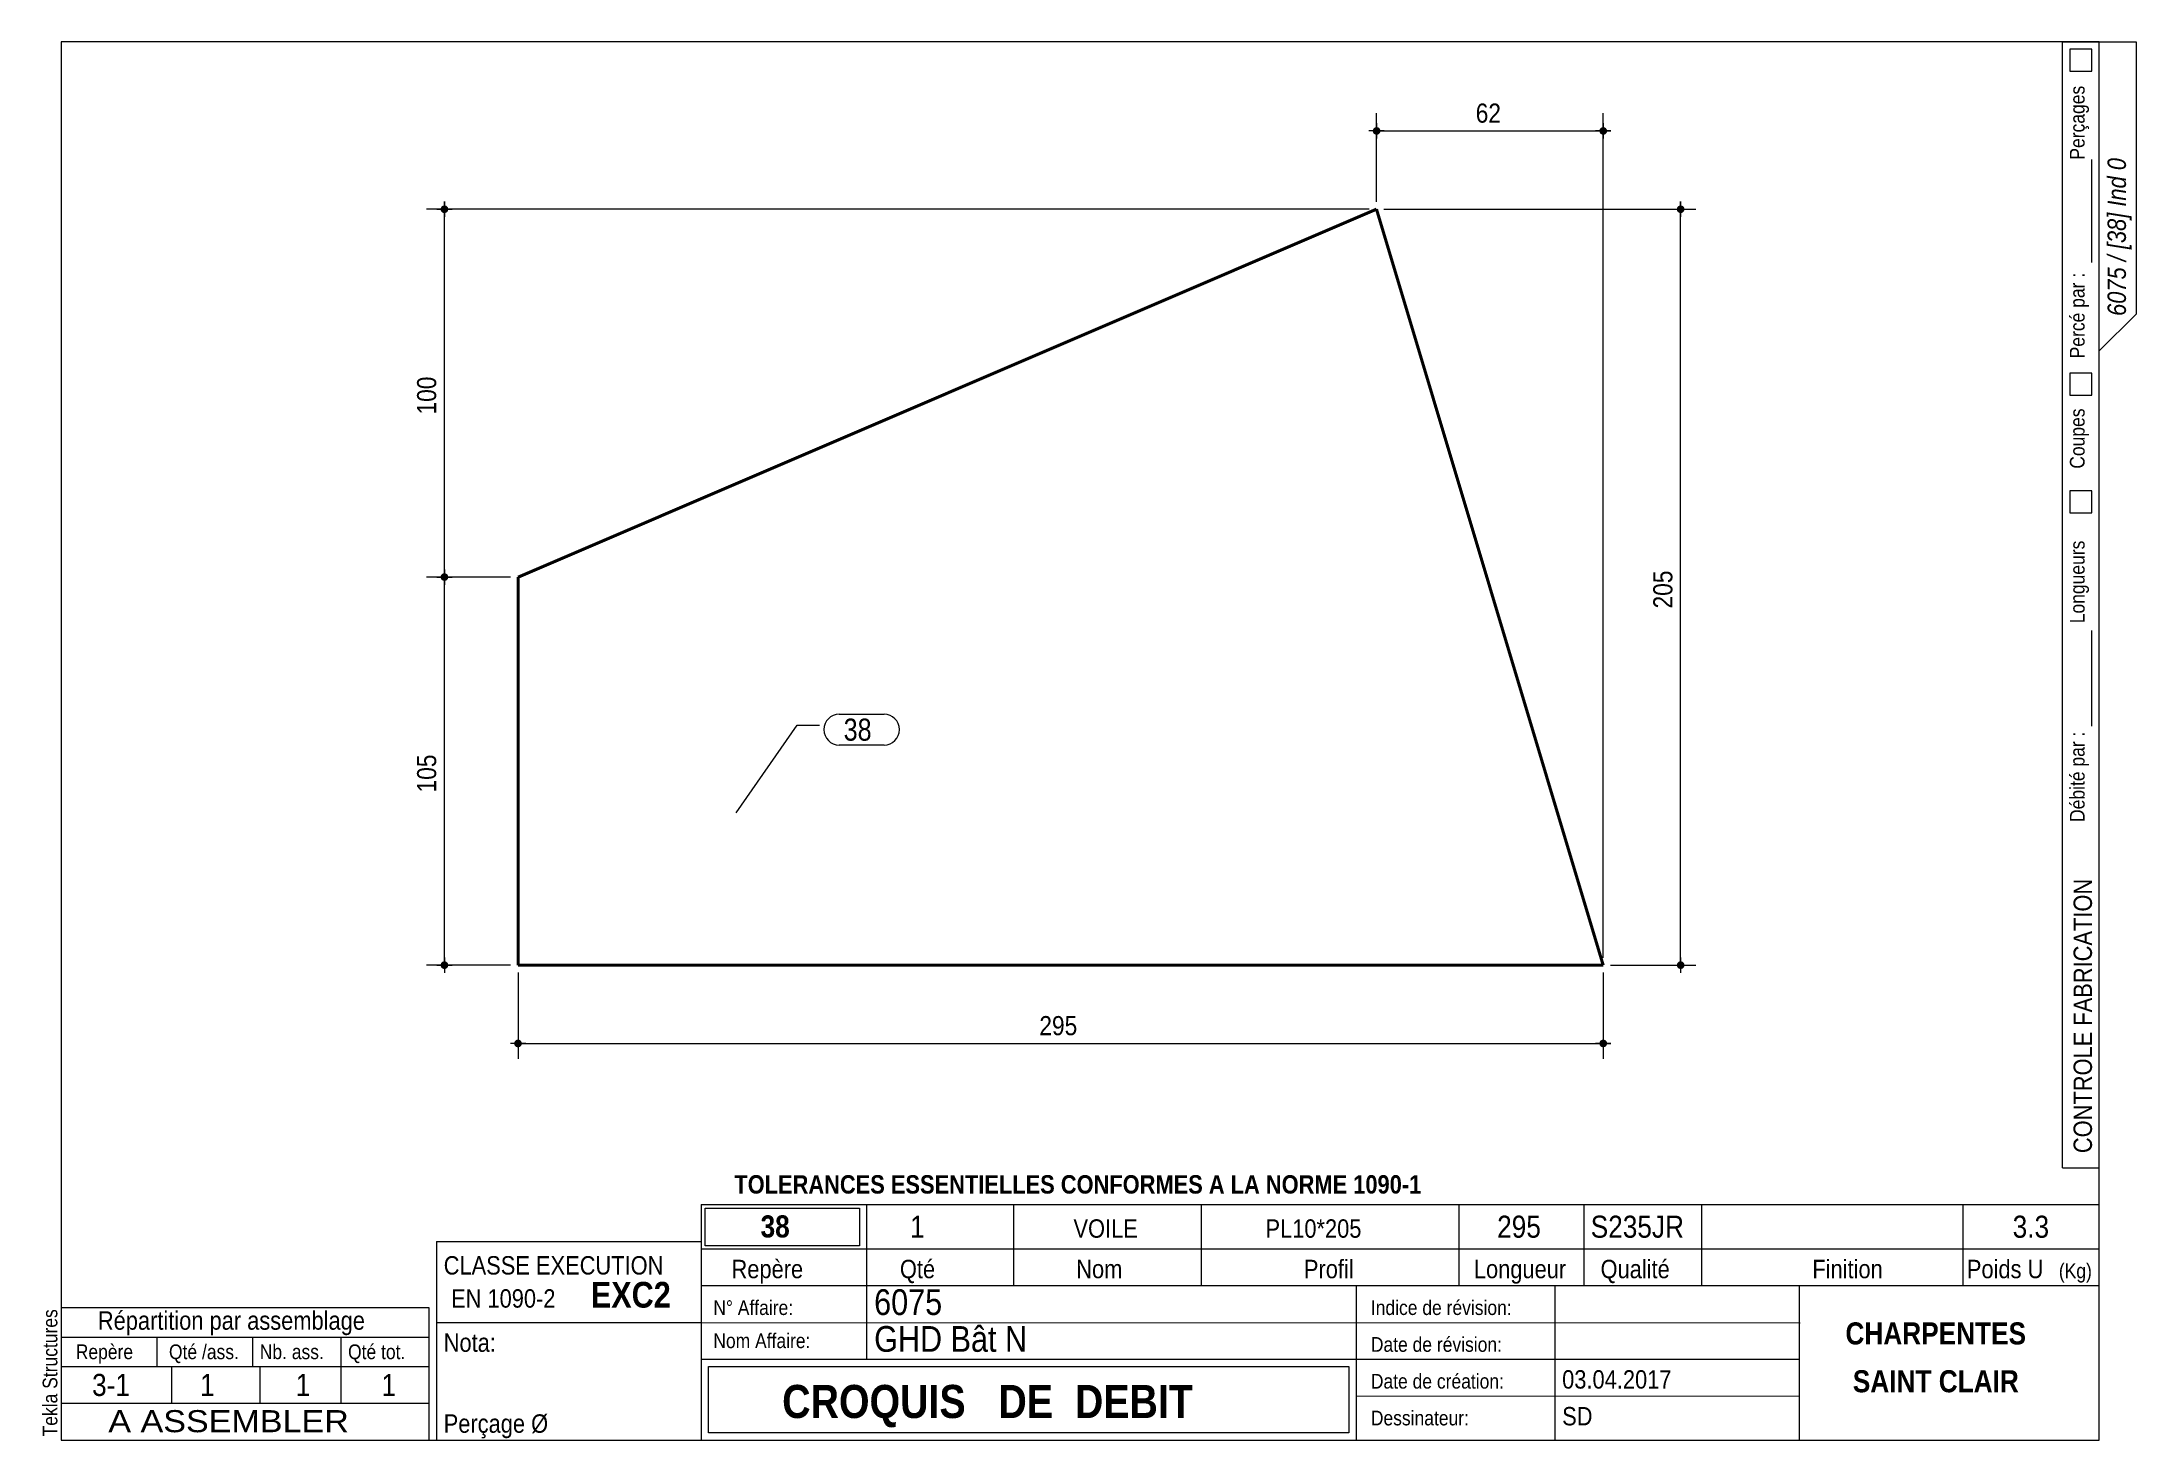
# Model space of a CAD drawing. Header units: millimetres. Extents: x 2 to 287, y 5 to 195.
import ezdxf

# ---------------------------------------------------------------- set-up
doc = ezdxf.new("R2010")
doc.units = ezdxf.units.MM
for name, color, linetype, lineweight in [('Autre type objet', 1, 'Continuous', 0), ('Cotation', 7, 'Continuous', 0), ('Feuille dessin', 5, 'Continuous', 0), ('Piece', 2, 'Continuous', 0), ('Repère pièce', 3, 'Continuous', 0)]:
    doc.layers.add(name, color=color, linetype=linetype, lineweight=lineweight)
doc.styles.add('ARIAL', font='ARIAL.TTF')
doc.styles.add('ARIAL_BOLD', font='ARIALBD.TTF')
doc.styles.add('ARIAL_ITALIC', font='ARIALI.TTF')
doc.styles.add('COMIC_SANS_MS', font='COMIC.TTF')

# ---------------------------------------------------------------- blocks, each defined once
blk = doc.blocks.new('*A1')
at = {"layer": 'Piece', "color": 2, "linetype": 'Continuous', "lineweight": 40}
for p, q in [((67.1, 122.273285), (183.776386, 172.260549)), ((214.58238, 69.539451), (183.776386, 172.260549)), ((67.1, 122.273285), (67.100009, 69.539451)), ((67.100009, 69.539451), (214.58238, 69.539451))]:
    blk.add_line(p, q, dxfattribs=at)
blk = doc.blocks.new('*A2')
at = {"layer": 'Feuille dessin', "linetype": 'Continuous', "lineweight": 0}
for p, q in [((282, 195), (5, 195)), ((5, 195), (5, 5)), ((282, 5), (282, 195)), ((5, 5), (282, 5))]:
    blk.add_line(p, q, dxfattribs=at)
at = {"layer": 'Feuille dessin', "style": 'ARIAL', "width": 0.85}
blk.add_text('Tekla Structures', height=2, rotation=90, dxfattribs=at).set_placement((4.5, 5.5))
blk = doc.blocks.new('*A3')
at = {"layer": 'Autre type objet', "linetype": 'Continuous', "lineweight": 0}
for p, q in [((56, 32), (92, 32)), ((56, 32), (56, 5)), ((92, 32), (92, 5)), ((56, 21), (92, 21)), ((56, 5), (92, 5))]:
    blk.add_line(p, q, dxfattribs=at)
at = {"layer": 'Autre type objet', "width": 0.85}
for s, height, style, p in [('CLASSE EXECUTION', 2.5, 'ARIAL', (57, 27.5)), ('EXC2', 3.5, 'ARIAL_BOLD', (77, 23)), ('EN 1090-2', 2.5, 'ARIAL', (58, 23)), ('Nota:', 2.5, 'ARIAL', (57, 17)), ('Perçage Ø', 2.5, 'ARIAL', (57, 6))]:
    blk.add_text(s, height=height, dxfattribs=dict(at, style=style)).set_placement(p)
blk = doc.blocks.new('*A4')
at = {"layer": 'Autre type objet', "linetype": 'Continuous', "lineweight": 0}
for p, q in [((5, 23), (55, 23)), ((5, 23), (5, 15)), ((55, 23), (55, 15)), ((5, 19), (55, 19)), ((18, 19), (18, 15)), ((31, 19), (31, 15)), ((43, 19), (43, 15)), ((5, 15), (55, 15)), ((5, 15), (5, 10)), ((20, 15), (20, 10)), ((32, 15), (32, 10)), ((43, 15), (43, 10)), ((55, 15), (55, 10)), ((5, 10), (55, 10))]:
    blk.add_line(p, q, dxfattribs=at)
at = {"layer": 'Autre type objet', "style": 'ARIAL', "width": 0.85}
for s, height, p in [('Répartition par assemblage', 2.5, (10, 20)), ('Repère', 2, (7, 16)), ('Qté /ass.', 2, (19.663086, 16)), ('Nb. ass.', 2, (32, 16)), ('Qté tot.', 2, (44, 16)), ('3-1', 3, (9.215576, 11)), ('1', 3, (23.885986, 11)), ('1', 3, (36.889404, 11)), ('1', 3, (48.551514, 11))]:
    blk.add_text(s, height=height, dxfattribs=at).set_placement(p)
blk = doc.blocks.new('*A5')
at = {"layer": 'Autre type objet', "linetype": 'Continuous', "lineweight": 0}
for p, q in [((277, 42), (277, 195)), ((277, 195), (287, 195)), ((278, 194), (278, 191)), ((281, 194), (278, 194)), ((281, 191), (281, 194)), ((282, 42), (282, 195)), ((287, 195), (287, 158)), ((278, 191), (281, 191)), ((281, 165), (281, 179)), ((287, 158), (282, 153)), ((278, 150), (278, 147)), ((281, 150), (278, 150)), ((281, 147), (281, 150)), ((278, 147), (281, 147)), ((278, 134), (278, 131)), ((281, 134), (278, 134)), ((281, 131), (281, 134)), ((278, 131), (281, 131)), ((281, 102), (281, 115)), ((277, 42), (282, 42))]:
    blk.add_line(p, q, dxfattribs=at)
at = {"layer": 'Autre type objet', "width": 0.85}
for s, height, style, p in [('Perçages', 2, 'ARIAL', (280, 179)), ('6075 / [38] Ind 0', 2.5, 'ARIAL_ITALIC', (285.619109, 157.760245)), ('Percé par :', 2, 'ARIAL', (280, 152)), ('Coupes', 2, 'ARIAL', (280, 137)), ('Longueurs', 2, 'ARIAL', (280, 116)), ('Débité par :', 2, 'ARIAL', (280, 89)), ('CONTROLE FABRICATION', 2.5, 'ARIAL', (281, 44))]:
    blk.add_text(s, height=height, rotation=90, dxfattribs=dict(at, style=style)).set_placement(p)
blk = doc.blocks.new('*A6')
at = {"layer": 'Autre type objet', "linetype": 'Continuous', "lineweight": 0}
for p, q in [((92, 37), (282, 37)), ((92, 37), (92, 31)), ((114.5, 31), (114.5, 37)), ((134.5, 31), (134.5, 37)), ((160, 31), (160, 37)), ((195, 31), (195, 37)), ((212, 31), (212, 37)), ((228, 31), (228, 37)), ((263.5, 31), (263.5, 37)), ((282, 31), (282, 37)), ((92.51953, 36.5), (113.5, 36.5)), ((92.51953, 31.394341), (92.51953, 36.5)), ((113.5, 36.5), (113.5, 31.394341)), ((113.5, 31.394341), (92.51953, 31.394341)), ((92, 31), (282, 31)), ((92, 31), (92, 5)), ((114.5, 16), (114.5, 31)), ((134.5, 26), (134.5, 31)), ((160, 26), (160, 31)), ((195, 26), (195, 31)), ((212, 26), (212, 31)), ((228, 26), (228, 31)), ((263.5, 26), (263.5, 31)), ((282, 5), (282, 31)), ((92, 26), (282, 26)), ((181, 26), (181, 5)), ((208, 26), (208, 5)), ((241.262466, 5), (241.262466, 26)), ((92, 21), (241.327069, 20.935451)), ((92, 16), (181, 16)), ((93, 15), (180, 15)), ((93, 6), (93, 15)), ((180, 15), (180, 6)), ((181, 16), (241.297815, 16.021151)), ((181, 11), (241.217807, 10.969512)), ((180, 6), (93, 6)), ((92, 5), (282, 5))]:
    blk.add_line(p, q, dxfattribs=at)
at = {"layer": 'Autre type objet', "width": 0.85}
for s, height, style, p in [('TOLERANCES ESSENTIELLES CONFORMES A LA NORME 1090-1', 2.5, 'ARIAL_BOLD', (96.5, 38.5)), ('38', 3, 'ARIAL_BOLD', (100.064045, 32.540141)), ('1', 3, 'ARIAL', (120.389893, 32.5)), ('VOILE', 2.5, 'ARIAL', (142.58667, 32.5)), ('PL10*205', 2.5, 'ARIAL', (168.683716, 32.5)), ('295', 3, 'ARIAL', (200.165771, 32.5)), ('S235JR', 3, 'ARIAL', (212.880127, 32.5)), ('3.3', 3, 'ARIAL', (270.222412, 32.5)), ('Repère', 2.5, 'ARIAL', (96.112978, 27)), ('Qté', 2.5, 'ARIAL', (119, 27)), ('Nom', 2.5, 'ARIAL', (142.961426, 27)), ('Profil', 2.5, 'ARIAL', (173.903564, 27)), ('Longueur', 2.5, 'ARIAL', (197, 27)), ('Qualité', 2.5, 'ARIAL', (214.218018, 27)), ('Finition', 2.5, 'ARIAL', (243, 27)), ('Poids U', 2.5, 'ARIAL', (264, 27)), ('(Kg)', 2, 'ARIAL', (276.5, 27)), ('N° Affaire:', 2, 'ARIAL', (93.640566, 22)), ('6075', 3.5, 'ARIAL', (115.5, 22)), ('Indice de révision:', 2, 'ARIAL', (183, 22)), ('GHD Bât N', 3.5, 'ARIAL', (115.5, 17)), ('CHARPENTES', 3, 'ARIAL_BOLD', (247.5, 18)), ('Nom Affaire:', 2, 'ARIAL', (93.640566, 17.5)), ('Date de révision:', 2, 'ARIAL', (183, 17)), ('03.04.2017', 2.5, 'ARIAL', (209, 12)), ('SAINT CLAIR', 3, 'ARIAL_BOLD', (248.5, 11.5)), ('CROQUIS   DE  DEBIT', 4.5, 'ARIAL_BOLD', (103, 8)), ('Date de création:', 2, 'ARIAL', (183, 12)), ('Dessinateur:', 2, 'ARIAL', (183, 7)), ('SD', 2.5, 'ARIAL', (209, 7))]:
    blk.add_text(s, height=height, dxfattribs=dict(at, style=style)).set_placement(p)
blk = doc.blocks.new('*A7')
at = {"layer": 'Autre type objet', "linetype": 'Continuous', "lineweight": 0}
for p, q in [((5, 10), (55, 10)), ((5, 10), (5, 5)), ((55, 10), (55, 5)), ((5, 5), (55, 5))]:
    blk.add_line(p, q, dxfattribs=at)
at = {"layer": 'Autre type objet', "style": 'ARIAL', "width": 1.105}
blk.add_text('A ASSEMBLER', height=3, dxfattribs=at).set_placement((11.423651, 6.073465))
blk = doc.blocks.new('*A8')
at = {"layer": 'Cotation'}
for points in [[(67.07, 58.38), (67.05, 58.38), (67.02, 58.39), (67, 58.39), (66.97, 58.4), (66.95, 58.4), (66.92, 58.41), (66.9, 58.42), (66.88, 58.43), (66.85, 58.44), (66.83, 58.45), (66.81, 58.47), (66.79, 58.48), (66.77, 58.5), (66.75, 58.51), (66.73, 58.53), (66.71, 58.55), (66.7, 58.57), (66.68, 58.59), (66.67, 58.61), (66.65, 58.63), (66.64, 58.65), (66.63, 58.68), (66.62, 58.7), (66.61, 58.72), (66.6, 58.75), (66.6, 58.77), (66.59, 58.8), (66.59, 58.82), (66.58, 58.85), (66.58, 58.87), (66.58, 58.9), (66.58, 58.93), (66.58, 58.95), (66.59, 58.98), (66.59, 59), (66.6, 59.03), (66.6, 59.05), (66.61, 59.08), (66.62, 59.1), (66.63, 59.12), (66.64, 59.15), (66.65, 59.17), (66.67, 59.19), (66.68, 59.21), (66.7, 59.23), (66.71, 59.25), (66.73, 59.27), (66.75, 59.29), (66.77, 59.3), (66.79, 59.32), (66.81, 59.33), (66.83, 59.35), (66.85, 59.36), (66.88, 59.37), (66.9, 59.38), (66.92, 59.39), (66.95, 59.4), (66.97, 59.4), (67, 59.41), (67.02, 59.41), (67.05, 59.42), (67.07, 59.42), (67.1, 59.42), (67.13, 59.42), (67.15, 59.42), (67.18, 59.41), (67.2, 59.41), (67.23, 59.4), (67.25, 59.4), (67.28, 59.39), (67.3, 59.38), (67.32, 59.37), (67.35, 59.36), (67.37, 59.35), (67.39, 59.33), (67.41, 59.32), (67.43, 59.3), (67.45, 59.29), (67.47, 59.27), (67.49, 59.25), (67.5, 59.23), (67.52, 59.21), (67.53, 59.19), (67.55, 59.17), (67.56, 59.15), (67.57, 59.12), (67.58, 59.1), (67.59, 59.08), (67.6, 59.05), (67.6, 59.03), (67.61, 59), (67.61, 58.98), (67.62, 58.95), (67.62, 58.93), (67.62, 58.9), (67.62, 58.87), (67.62, 58.85), (67.61, 58.82), (67.61, 58.8), (67.6, 58.77), (67.6, 58.75), (67.59, 58.72), (67.58, 58.7), (67.57, 58.68), (67.56, 58.65), (67.55, 58.63), (67.53, 58.61), (67.52, 58.59), (67.5, 58.57), (67.49, 58.55), (67.47, 58.53), (67.45, 58.51), (67.43, 58.5), (67.41, 58.48), (67.39, 58.47), (67.37, 58.45), (67.35, 58.44), (67.32, 58.43), (67.3, 58.42), (67.28, 58.41), (67.25, 58.4), (67.23, 58.4), (67.2, 58.39), (67.18, 58.39), (67.15, 58.38), (67.13, 58.38), (67.1, 58.38)], [(214.56, 58.38), (214.53, 58.38), (214.51, 58.39), (214.48, 58.39), (214.46, 58.4), (214.43, 58.4), (214.41, 58.41), (214.38, 58.42), (214.36, 58.43), (214.34, 58.44), (214.32, 58.45), (214.29, 58.47), (214.27, 58.48), (214.25, 58.5), (214.23, 58.51), (214.21, 58.53), (214.2, 58.55), (214.18, 58.57), (214.16, 58.59), (214.15, 58.61), (214.14, 58.63), (214.12, 58.65), (214.11, 58.68), (214.1, 58.7), (214.09, 58.72), (214.08, 58.75), (214.08, 58.77), (214.07, 58.8), (214.07, 58.82), (214.06, 58.85), (214.06, 58.87), (214.06, 58.9), (214.06, 58.93), (214.06, 58.95), (214.07, 58.98), (214.07, 59), (214.08, 59.03), (214.08, 59.05), (214.09, 59.08), (214.1, 59.1), (214.11, 59.12), (214.12, 59.15), (214.14, 59.17), (214.15, 59.19), (214.16, 59.21), (214.18, 59.23), (214.2, 59.25), (214.21, 59.27), (214.23, 59.29), (214.25, 59.3), (214.27, 59.32), (214.29, 59.33), (214.32, 59.35), (214.34, 59.36), (214.36, 59.37), (214.38, 59.38), (214.41, 59.39), (214.43, 59.4), (214.46, 59.4), (214.48, 59.41), (214.51, 59.41), (214.53, 59.42), (214.56, 59.42), (214.58, 59.42), (214.61, 59.42), (214.63, 59.42), (214.66, 59.41), (214.68, 59.41), (214.71, 59.4), (214.73, 59.4), (214.76, 59.39), (214.78, 59.38), (214.8, 59.37), (214.83, 59.36), (214.85, 59.35), (214.87, 59.33), (214.89, 59.32), (214.91, 59.3), (214.93, 59.29), (214.95, 59.27), (214.97, 59.25), (214.98, 59.23), (215, 59.21), (215.01, 59.19), (215.03, 59.17), (215.04, 59.15), (215.05, 59.12), (215.06, 59.1), (215.07, 59.08), (215.08, 59.05), (215.09, 59.03), (215.09, 59), (215.1, 58.98), (215.1, 58.95), (215.1, 58.93), (215.1, 58.9), (215.1, 58.87), (215.1, 58.85), (215.1, 58.82), (215.09, 58.8), (215.09, 58.77), (215.08, 58.75), (215.07, 58.72), (215.06, 58.7), (215.05, 58.68), (215.04, 58.65), (215.03, 58.63), (215.01, 58.61), (215, 58.59), (214.98, 58.57), (214.97, 58.55), (214.95, 58.53), (214.93, 58.51), (214.91, 58.5), (214.89, 58.48), (214.87, 58.47), (214.85, 58.45), (214.83, 58.44), (214.8, 58.43), (214.78, 58.42), (214.76, 58.41), (214.73, 58.4), (214.71, 58.4), (214.68, 58.39), (214.66, 58.39), (214.63, 58.38), (214.61, 58.38), (214.58, 58.38)]]:
    blk.add_hatch(color=256, dxfattribs=at).paths.add_polyline_path(points, flags=17)
at = {"layer": 'Cotation', "linetype": 'Continuous', "lineweight": 0}
for p, q in [((67.1, 68.54), (67.1, 56.82)), ((214.58, 68.54), (214.58, 56.82)), ((67.1, 59.94), (67.1, 57.86)), ((214.58, 59.94), (214.58, 57.86)), ((68.14, 58.9), (66.06, 58.9)), ((67.1, 58.9), (66.06, 58.9)), ((67.1, 58.9), (214.58, 58.9)), ((215.62, 58.9), (213.54, 58.9)), ((214.58, 58.9), (215.62, 58.9))]:
    blk.add_line(p, q, dxfattribs=at)
at = {"layer": 'Cotation'}
for p in [(67.1, 58.9), (214.58, 58.9)]:
    blk.add_point(p, dxfattribs=at)
at = {"layer": 'Cotation', "style": 'ARIAL', "width": 0.85}
blk.add_text('295', height=2.6, dxfattribs=at).set_placement((137.95, 60.02))
blk = doc.blocks.new('*A9')
at = {"layer": 'Cotation'}
for points in [[(183.75, 182.38), (183.73, 182.38), (183.7, 182.39), (183.67, 182.39), (183.65, 182.4), (183.63, 182.4), (183.6, 182.41), (183.58, 182.42), (183.55, 182.43), (183.53, 182.44), (183.51, 182.45), (183.49, 182.47), (183.47, 182.48), (183.45, 182.5), (183.43, 182.51), (183.41, 182.53), (183.39, 182.55), (183.37, 182.57), (183.36, 182.59), (183.34, 182.61), (183.33, 182.63), (183.32, 182.65), (183.31, 182.68), (183.3, 182.7), (183.29, 182.72), (183.28, 182.75), (183.27, 182.77), (183.27, 182.8), (183.26, 182.82), (183.26, 182.85), (183.26, 182.87), (183.26, 182.9), (183.26, 182.93), (183.26, 182.95), (183.26, 182.98), (183.27, 183), (183.27, 183.03), (183.28, 183.05), (183.29, 183.08), (183.3, 183.1), (183.31, 183.12), (183.32, 183.15), (183.33, 183.17), (183.34, 183.19), (183.36, 183.21), (183.37, 183.23), (183.39, 183.25), (183.41, 183.27), (183.43, 183.29), (183.45, 183.3), (183.47, 183.32), (183.49, 183.33), (183.51, 183.35), (183.53, 183.36), (183.55, 183.37), (183.58, 183.38), (183.6, 183.39), (183.63, 183.4), (183.65, 183.4), (183.67, 183.41), (183.7, 183.41), (183.73, 183.42), (183.75, 183.42), (183.78, 183.42), (183.8, 183.42), (183.83, 183.42), (183.85, 183.41), (183.88, 183.41), (183.9, 183.4), (183.93, 183.4), (183.95, 183.39), (183.98, 183.38), (184, 183.37), (184.02, 183.36), (184.04, 183.35), (184.07, 183.33), (184.09, 183.32), (184.11, 183.3), (184.13, 183.29), (184.14, 183.27), (184.16, 183.25), (184.18, 183.23), (184.19, 183.21), (184.21, 183.19), (184.22, 183.17), (184.23, 183.15), (184.25, 183.12), (184.26, 183.1), (184.27, 183.08), (184.27, 183.05), (184.28, 183.03), (184.29, 183), (184.29, 182.98), (184.29, 182.95), (184.3, 182.93), (184.3, 182.9), (184.3, 182.87), (184.29, 182.85), (184.29, 182.82), (184.29, 182.8), (184.28, 182.77), (184.27, 182.75), (184.27, 182.72), (184.26, 182.7), (184.25, 182.68), (184.23, 182.65), (184.22, 182.63), (184.21, 182.61), (184.19, 182.59), (184.18, 182.57), (184.16, 182.55), (184.14, 182.53), (184.13, 182.51), (184.11, 182.5), (184.09, 182.48), (184.07, 182.47), (184.04, 182.45), (184.02, 182.44), (184, 182.43), (183.98, 182.42), (183.95, 182.41), (183.93, 182.4), (183.9, 182.4), (183.88, 182.39), (183.85, 182.39), (183.83, 182.38), (183.8, 182.38), (183.78, 182.38)], [(214.56, 182.38), (214.53, 182.38), (214.51, 182.39), (214.48, 182.39), (214.46, 182.4), (214.43, 182.4), (214.41, 182.41), (214.38, 182.42), (214.36, 182.43), (214.34, 182.44), (214.32, 182.45), (214.29, 182.47), (214.27, 182.48), (214.25, 182.5), (214.23, 182.51), (214.21, 182.53), (214.2, 182.55), (214.18, 182.57), (214.16, 182.59), (214.15, 182.61), (214.14, 182.63), (214.12, 182.65), (214.11, 182.68), (214.1, 182.7), (214.09, 182.72), (214.08, 182.75), (214.08, 182.77), (214.07, 182.8), (214.07, 182.82), (214.06, 182.85), (214.06, 182.87), (214.06, 182.9), (214.06, 182.93), (214.06, 182.95), (214.07, 182.98), (214.07, 183), (214.08, 183.03), (214.08, 183.05), (214.09, 183.08), (214.1, 183.1), (214.11, 183.12), (214.12, 183.15), (214.14, 183.17), (214.15, 183.19), (214.16, 183.21), (214.18, 183.23), (214.2, 183.25), (214.21, 183.27), (214.23, 183.29), (214.25, 183.3), (214.27, 183.32), (214.29, 183.33), (214.32, 183.35), (214.34, 183.36), (214.36, 183.37), (214.38, 183.38), (214.41, 183.39), (214.43, 183.4), (214.46, 183.4), (214.48, 183.41), (214.51, 183.41), (214.53, 183.42), (214.56, 183.42), (214.58, 183.42), (214.61, 183.42), (214.63, 183.42), (214.66, 183.41), (214.68, 183.41), (214.71, 183.4), (214.73, 183.4), (214.76, 183.39), (214.78, 183.38), (214.8, 183.37), (214.83, 183.36), (214.85, 183.35), (214.87, 183.33), (214.89, 183.32), (214.91, 183.3), (214.93, 183.29), (214.95, 183.27), (214.97, 183.25), (214.98, 183.23), (215, 183.21), (215.01, 183.19), (215.03, 183.17), (215.04, 183.15), (215.05, 183.12), (215.06, 183.1), (215.07, 183.08), (215.08, 183.05), (215.09, 183.03), (215.09, 183), (215.1, 182.98), (215.1, 182.95), (215.1, 182.93), (215.1, 182.9), (215.1, 182.87), (215.1, 182.85), (215.1, 182.82), (215.09, 182.8), (215.09, 182.77), (215.08, 182.75), (215.07, 182.72), (215.06, 182.7), (215.05, 182.68), (215.04, 182.65), (215.03, 182.63), (215.01, 182.61), (215, 182.59), (214.98, 182.57), (214.97, 182.55), (214.95, 182.53), (214.93, 182.51), (214.91, 182.5), (214.89, 182.48), (214.87, 182.47), (214.85, 182.45), (214.83, 182.44), (214.8, 182.43), (214.78, 182.42), (214.76, 182.41), (214.73, 182.4), (214.71, 182.4), (214.68, 182.39), (214.66, 182.39), (214.63, 182.38), (214.61, 182.38), (214.58, 182.38)]]:
    blk.add_hatch(color=256, dxfattribs=at).paths.add_polyline_path(points, flags=17)
at = {"layer": 'Cotation', "linetype": 'Continuous', "lineweight": 0}
for p, q in [((183.78, 173.26), (183.78, 185.32)), ((214.58, 70.54), (214.58, 185.32)), ((184.82, 182.9), (182.74, 182.9)), ((183.78, 182.9), (182.74, 182.9)), ((183.78, 183.94), (183.78, 181.86)), ((183.78, 182.9), (214.58, 182.9)), ((215.62, 182.9), (213.54, 182.9)), ((214.58, 183.94), (214.58, 181.86)), ((214.58, 182.9), (215.62, 182.9))]:
    blk.add_line(p, q, dxfattribs=at)
at = {"layer": 'Cotation'}
for p in [(183.78, 182.9), (214.58, 182.9)]:
    blk.add_point(p, dxfattribs=at)
at = {"layer": 'Cotation', "style": 'ARIAL', "width": 0.85}
blk.add_text('62', height=2.6, dxfattribs=at).set_placement((197.25, 184.02))
blk = doc.blocks.new('*A10')
at = {"layer": 'Cotation'}
for points in [[(225.07, 171.74), (225.05, 171.74), (225.02, 171.75), (225, 171.75), (224.97, 171.76), (224.95, 171.76), (224.92, 171.77), (224.9, 171.78), (224.88, 171.79), (224.85, 171.8), (224.83, 171.81), (224.81, 171.83), (224.79, 171.84), (224.77, 171.86), (224.75, 171.88), (224.73, 171.89), (224.71, 171.91), (224.7, 171.93), (224.68, 171.95), (224.67, 171.97), (224.65, 171.99), (224.64, 172.02), (224.63, 172.04), (224.62, 172.06), (224.61, 172.09), (224.6, 172.11), (224.6, 172.13), (224.59, 172.16), (224.59, 172.18), (224.58, 172.21), (224.58, 172.24), (224.58, 172.26), (224.58, 172.29), (224.58, 172.31), (224.59, 172.34), (224.59, 172.36), (224.6, 172.39), (224.6, 172.41), (224.61, 172.44), (224.62, 172.46), (224.63, 172.48), (224.64, 172.51), (224.65, 172.53), (224.67, 172.55), (224.68, 172.57), (224.7, 172.59), (224.71, 172.61), (224.73, 172.63), (224.75, 172.65), (224.77, 172.66), (224.79, 172.68), (224.81, 172.69), (224.83, 172.71), (224.85, 172.72), (224.88, 172.73), (224.9, 172.74), (224.92, 172.75), (224.95, 172.76), (224.97, 172.76), (225, 172.77), (225.02, 172.77), (225.05, 172.78), (225.07, 172.78), (225.1, 172.78), (225.13, 172.78), (225.15, 172.78), (225.18, 172.77), (225.2, 172.77), (225.23, 172.76), (225.25, 172.76), (225.28, 172.75), (225.3, 172.74), (225.32, 172.73), (225.35, 172.72), (225.37, 172.71), (225.39, 172.69), (225.41, 172.68), (225.43, 172.66), (225.45, 172.65), (225.47, 172.63), (225.49, 172.61), (225.5, 172.59), (225.52, 172.57), (225.53, 172.55), (225.55, 172.53), (225.56, 172.51), (225.57, 172.48), (225.58, 172.46), (225.59, 172.44), (225.6, 172.41), (225.6, 172.39), (225.61, 172.36), (225.61, 172.34), (225.62, 172.31), (225.62, 172.29), (225.62, 172.26), (225.62, 172.24), (225.62, 172.21), (225.61, 172.18), (225.61, 172.16), (225.6, 172.13), (225.6, 172.11), (225.59, 172.09), (225.58, 172.06), (225.57, 172.04), (225.56, 172.02), (225.55, 171.99), (225.53, 171.97), (225.52, 171.95), (225.5, 171.93), (225.49, 171.91), (225.47, 171.89), (225.45, 171.88), (225.43, 171.86), (225.41, 171.84), (225.39, 171.83), (225.37, 171.81), (225.35, 171.8), (225.32, 171.79), (225.3, 171.78), (225.28, 171.77), (225.25, 171.76), (225.23, 171.76), (225.2, 171.75), (225.18, 171.75), (225.15, 171.74), (225.13, 171.74), (225.1, 171.74)], [(225.07, 69.02), (225.05, 69.02), (225.02, 69.03), (225, 69.03), (224.97, 69.04), (224.95, 69.04), (224.92, 69.05), (224.9, 69.06), (224.88, 69.07), (224.85, 69.08), (224.83, 69.09), (224.81, 69.11), (224.79, 69.12), (224.77, 69.14), (224.75, 69.15), (224.73, 69.17), (224.71, 69.19), (224.7, 69.21), (224.68, 69.23), (224.67, 69.25), (224.65, 69.27), (224.64, 69.29), (224.63, 69.32), (224.62, 69.34), (224.61, 69.36), (224.6, 69.39), (224.6, 69.41), (224.59, 69.44), (224.59, 69.46), (224.58, 69.49), (224.58, 69.51), (224.58, 69.54), (224.58, 69.56), (224.58, 69.59), (224.59, 69.62), (224.59, 69.64), (224.6, 69.67), (224.6, 69.69), (224.61, 69.71), (224.62, 69.74), (224.63, 69.76), (224.64, 69.78), (224.65, 69.81), (224.67, 69.83), (224.68, 69.85), (224.7, 69.87), (224.71, 69.89), (224.73, 69.91), (224.75, 69.92), (224.77, 69.94), (224.79, 69.96), (224.81, 69.97), (224.83, 69.99), (224.85, 70), (224.88, 70.01), (224.9, 70.02), (224.92, 70.03), (224.95, 70.04), (224.97, 70.04), (225, 70.05), (225.02, 70.05), (225.05, 70.06), (225.07, 70.06), (225.1, 70.06), (225.13, 70.06), (225.15, 70.06), (225.18, 70.05), (225.2, 70.05), (225.23, 70.04), (225.25, 70.04), (225.28, 70.03), (225.3, 70.02), (225.32, 70.01), (225.35, 70), (225.37, 69.99), (225.39, 69.97), (225.41, 69.96), (225.43, 69.94), (225.45, 69.92), (225.47, 69.91), (225.49, 69.89), (225.5, 69.87), (225.52, 69.85), (225.53, 69.83), (225.55, 69.81), (225.56, 69.78), (225.57, 69.76), (225.58, 69.74), (225.59, 69.71), (225.6, 69.69), (225.6, 69.67), (225.61, 69.64), (225.61, 69.62), (225.62, 69.59), (225.62, 69.56), (225.62, 69.54), (225.62, 69.51), (225.62, 69.49), (225.61, 69.46), (225.61, 69.44), (225.6, 69.41), (225.6, 69.39), (225.59, 69.36), (225.58, 69.34), (225.57, 69.32), (225.56, 69.29), (225.55, 69.27), (225.53, 69.25), (225.52, 69.23), (225.5, 69.21), (225.49, 69.19), (225.47, 69.17), (225.45, 69.15), (225.43, 69.14), (225.41, 69.12), (225.39, 69.11), (225.37, 69.09), (225.35, 69.08), (225.32, 69.07), (225.3, 69.06), (225.28, 69.05), (225.25, 69.04), (225.23, 69.04), (225.2, 69.03), (225.18, 69.03), (225.15, 69.02), (225.13, 69.02), (225.1, 69.02)]]:
    blk.add_hatch(color=256, dxfattribs=at).paths.add_polyline_path(points, flags=17)
at = {"layer": 'Cotation', "linetype": 'Continuous', "lineweight": 0}
for p, q in [((184.78, 172.26), (227.18, 172.26)), ((224.06, 172.26), (226.14, 172.26)), ((225.1, 173.3), (225.1, 171.22)), ((225.1, 172.26), (225.1, 173.3)), ((225.1, 69.54), (225.1, 172.26)), ((215.58, 69.54), (227.18, 69.54)), ((224.06, 69.54), (226.14, 69.54)), ((225.1, 70.58), (225.1, 68.5)), ((225.1, 69.54), (225.1, 68.5))]:
    blk.add_line(p, q, dxfattribs=at)
at = {"layer": 'Cotation'}
for p in [(225.1, 172.26), (225.1, 69.54)]:
    blk.add_point(p, dxfattribs=at)
at = {"layer": 'Cotation', "style": 'ARIAL', "width": 0.85}
blk.add_text('205', height=2.6, rotation=90.0002, dxfattribs=at).set_placement((223.98, 118.01))
blk = doc.blocks.new('*A11')
at = {"layer": 'Cotation'}
for points in [[(57.07, 121.75), (57.05, 121.76), (57.02, 121.76), (57, 121.76), (56.97, 121.77), (56.95, 121.78), (56.92, 121.78), (56.9, 121.79), (56.88, 121.8), (56.85, 121.81), (56.83, 121.83), (56.81, 121.84), (56.79, 121.86), (56.77, 121.87), (56.75, 121.89), (56.73, 121.91), (56.71, 121.92), (56.7, 121.94), (56.68, 121.96), (56.67, 121.98), (56.65, 122.01), (56.64, 122.03), (56.63, 122.05), (56.62, 122.07), (56.61, 122.1), (56.6, 122.12), (56.6, 122.15), (56.59, 122.17), (56.59, 122.2), (56.58, 122.22), (56.58, 122.25), (56.58, 122.27), (56.58, 122.3), (56.58, 122.32), (56.59, 122.35), (56.59, 122.37), (56.6, 122.4), (56.6, 122.42), (56.61, 122.45), (56.62, 122.47), (56.63, 122.5), (56.64, 122.52), (56.65, 122.54), (56.67, 122.56), (56.68, 122.58), (56.7, 122.6), (56.71, 122.62), (56.73, 122.64), (56.75, 122.66), (56.77, 122.68), (56.79, 122.69), (56.81, 122.71), (56.83, 122.72), (56.85, 122.73), (56.88, 122.74), (56.9, 122.75), (56.92, 122.76), (56.95, 122.77), (56.97, 122.78), (57, 122.78), (57.02, 122.79), (57.05, 122.79), (57.07, 122.79), (57.1, 122.79), (57.13, 122.79), (57.15, 122.79), (57.18, 122.79), (57.2, 122.78), (57.23, 122.78), (57.25, 122.77), (57.28, 122.76), (57.3, 122.75), (57.32, 122.74), (57.35, 122.73), (57.37, 122.72), (57.39, 122.71), (57.41, 122.69), (57.43, 122.68), (57.45, 122.66), (57.47, 122.64), (57.49, 122.62), (57.5, 122.6), (57.52, 122.58), (57.53, 122.56), (57.55, 122.54), (57.56, 122.52), (57.57, 122.5), (57.58, 122.47), (57.59, 122.45), (57.6, 122.42), (57.6, 122.4), (57.61, 122.37), (57.61, 122.35), (57.62, 122.32), (57.62, 122.3), (57.62, 122.27), (57.62, 122.25), (57.62, 122.22), (57.61, 122.2), (57.61, 122.17), (57.6, 122.15), (57.6, 122.12), (57.59, 122.1), (57.58, 122.07), (57.57, 122.05), (57.56, 122.03), (57.55, 122.01), (57.53, 121.98), (57.52, 121.96), (57.5, 121.94), (57.49, 121.92), (57.47, 121.91), (57.45, 121.89), (57.43, 121.87), (57.41, 121.86), (57.39, 121.84), (57.37, 121.83), (57.35, 121.81), (57.32, 121.8), (57.3, 121.79), (57.28, 121.78), (57.25, 121.78), (57.23, 121.77), (57.2, 121.76), (57.18, 121.76), (57.15, 121.76), (57.13, 121.75), (57.1, 121.75)], [(57.07, 69.02), (57.05, 69.02), (57.02, 69.03), (57, 69.03), (56.97, 69.04), (56.95, 69.04), (56.92, 69.05), (56.9, 69.06), (56.88, 69.07), (56.85, 69.08), (56.83, 69.09), (56.81, 69.11), (56.79, 69.12), (56.77, 69.14), (56.75, 69.15), (56.73, 69.17), (56.71, 69.19), (56.7, 69.21), (56.68, 69.23), (56.67, 69.25), (56.65, 69.27), (56.64, 69.29), (56.63, 69.32), (56.62, 69.34), (56.61, 69.36), (56.6, 69.39), (56.6, 69.41), (56.59, 69.44), (56.59, 69.46), (56.58, 69.49), (56.58, 69.51), (56.58, 69.54), (56.58, 69.56), (56.58, 69.59), (56.59, 69.62), (56.59, 69.64), (56.6, 69.67), (56.6, 69.69), (56.61, 69.71), (56.62, 69.74), (56.63, 69.76), (56.64, 69.78), (56.65, 69.81), (56.67, 69.83), (56.68, 69.85), (56.7, 69.87), (56.71, 69.89), (56.73, 69.91), (56.75, 69.92), (56.77, 69.94), (56.79, 69.96), (56.81, 69.97), (56.83, 69.99), (56.85, 70), (56.88, 70.01), (56.9, 70.02), (56.92, 70.03), (56.95, 70.04), (56.97, 70.04), (57, 70.05), (57.02, 70.05), (57.05, 70.06), (57.07, 70.06), (57.1, 70.06), (57.13, 70.06), (57.15, 70.06), (57.18, 70.05), (57.2, 70.05), (57.23, 70.04), (57.25, 70.04), (57.28, 70.03), (57.3, 70.02), (57.32, 70.01), (57.35, 70), (57.37, 69.99), (57.39, 69.97), (57.41, 69.96), (57.43, 69.94), (57.45, 69.92), (57.47, 69.91), (57.49, 69.89), (57.5, 69.87), (57.52, 69.85), (57.53, 69.83), (57.55, 69.81), (57.56, 69.78), (57.57, 69.76), (57.58, 69.74), (57.59, 69.71), (57.6, 69.69), (57.6, 69.67), (57.61, 69.64), (57.61, 69.62), (57.62, 69.59), (57.62, 69.56), (57.62, 69.54), (57.62, 69.51), (57.62, 69.49), (57.61, 69.46), (57.61, 69.44), (57.6, 69.41), (57.6, 69.39), (57.59, 69.36), (57.58, 69.34), (57.57, 69.32), (57.56, 69.29), (57.55, 69.27), (57.53, 69.25), (57.52, 69.23), (57.5, 69.21), (57.49, 69.19), (57.47, 69.17), (57.45, 69.15), (57.43, 69.14), (57.41, 69.12), (57.39, 69.11), (57.37, 69.09), (57.35, 69.08), (57.32, 69.07), (57.3, 69.06), (57.28, 69.05), (57.25, 69.04), (57.23, 69.04), (57.2, 69.03), (57.18, 69.03), (57.15, 69.02), (57.13, 69.02), (57.1, 69.02)]]:
    blk.add_hatch(color=256, dxfattribs=at).paths.add_polyline_path(points, flags=17)
at = {"layer": 'Cotation', "linetype": 'Continuous', "lineweight": 0}
for p, q in [((57.1, 123.31), (57.1, 121.23)), ((57.1, 122.27), (57.1, 123.31)), ((66.1, 122.27), (54.68, 122.27)), ((56.06, 122.27), (58.14, 122.27)), ((57.1, 69.54), (57.1, 122.27)), ((66.1, 69.54), (54.68, 69.54)), ((56.06, 69.54), (58.14, 69.54)), ((57.1, 70.58), (57.1, 68.5)), ((57.1, 69.54), (57.1, 68.5))]:
    blk.add_line(p, q, dxfattribs=at)
at = {"layer": 'Cotation'}
for p in [(57.1, 122.27), (57.1, 69.54)]:
    blk.add_point(p, dxfattribs=at)
at = {"layer": 'Cotation', "style": 'ARIAL', "width": 0.85}
blk.add_text('105', height=2.6, rotation=90.0002, dxfattribs=at).set_placement((55.98, 93.01))
blk = doc.blocks.new('*A12')
at = {"layer": 'Cotation'}
for points in [[(57.07, 171.74), (57.05, 171.74), (57.02, 171.75), (57, 171.75), (56.97, 171.76), (56.95, 171.76), (56.92, 171.77), (56.9, 171.78), (56.88, 171.79), (56.85, 171.8), (56.83, 171.81), (56.81, 171.83), (56.79, 171.84), (56.77, 171.86), (56.75, 171.88), (56.73, 171.89), (56.71, 171.91), (56.7, 171.93), (56.68, 171.95), (56.67, 171.97), (56.65, 171.99), (56.64, 172.02), (56.63, 172.04), (56.62, 172.06), (56.61, 172.09), (56.6, 172.11), (56.6, 172.13), (56.59, 172.16), (56.59, 172.18), (56.58, 172.21), (56.58, 172.24), (56.58, 172.26), (56.58, 172.29), (56.58, 172.31), (56.59, 172.34), (56.59, 172.36), (56.6, 172.39), (56.6, 172.41), (56.61, 172.44), (56.62, 172.46), (56.63, 172.48), (56.64, 172.51), (56.65, 172.53), (56.67, 172.55), (56.68, 172.57), (56.7, 172.59), (56.71, 172.61), (56.73, 172.63), (56.75, 172.65), (56.77, 172.66), (56.79, 172.68), (56.81, 172.69), (56.83, 172.71), (56.85, 172.72), (56.88, 172.73), (56.9, 172.74), (56.92, 172.75), (56.95, 172.76), (56.97, 172.76), (57, 172.77), (57.02, 172.77), (57.05, 172.78), (57.07, 172.78), (57.1, 172.78), (57.13, 172.78), (57.15, 172.78), (57.18, 172.77), (57.2, 172.77), (57.23, 172.76), (57.25, 172.76), (57.28, 172.75), (57.3, 172.74), (57.32, 172.73), (57.35, 172.72), (57.37, 172.71), (57.39, 172.69), (57.41, 172.68), (57.43, 172.66), (57.45, 172.65), (57.47, 172.63), (57.49, 172.61), (57.5, 172.59), (57.52, 172.57), (57.53, 172.55), (57.55, 172.53), (57.56, 172.51), (57.57, 172.48), (57.58, 172.46), (57.59, 172.44), (57.6, 172.41), (57.6, 172.39), (57.61, 172.36), (57.61, 172.34), (57.62, 172.31), (57.62, 172.29), (57.62, 172.26), (57.62, 172.24), (57.62, 172.21), (57.61, 172.18), (57.61, 172.16), (57.6, 172.13), (57.6, 172.11), (57.59, 172.09), (57.58, 172.06), (57.57, 172.04), (57.56, 172.02), (57.55, 171.99), (57.53, 171.97), (57.52, 171.95), (57.5, 171.93), (57.49, 171.91), (57.47, 171.89), (57.45, 171.88), (57.43, 171.86), (57.41, 171.84), (57.39, 171.83), (57.37, 171.81), (57.35, 171.8), (57.32, 171.79), (57.3, 171.78), (57.28, 171.77), (57.25, 171.76), (57.23, 171.76), (57.2, 171.75), (57.18, 171.75), (57.15, 171.74), (57.13, 171.74), (57.1, 171.74)], [(57.07, 121.75), (57.05, 121.76), (57.02, 121.76), (57, 121.76), (56.97, 121.77), (56.95, 121.78), (56.92, 121.78), (56.9, 121.79), (56.88, 121.8), (56.85, 121.81), (56.83, 121.83), (56.81, 121.84), (56.79, 121.86), (56.77, 121.87), (56.75, 121.89), (56.73, 121.91), (56.71, 121.92), (56.7, 121.94), (56.68, 121.96), (56.67, 121.98), (56.65, 122.01), (56.64, 122.03), (56.63, 122.05), (56.62, 122.07), (56.61, 122.1), (56.6, 122.12), (56.6, 122.15), (56.59, 122.17), (56.59, 122.2), (56.58, 122.22), (56.58, 122.25), (56.58, 122.27), (56.58, 122.3), (56.58, 122.32), (56.59, 122.35), (56.59, 122.37), (56.6, 122.4), (56.6, 122.42), (56.61, 122.45), (56.62, 122.47), (56.63, 122.5), (56.64, 122.52), (56.65, 122.54), (56.67, 122.56), (56.68, 122.58), (56.7, 122.6), (56.71, 122.62), (56.73, 122.64), (56.75, 122.66), (56.77, 122.68), (56.79, 122.69), (56.81, 122.71), (56.83, 122.72), (56.85, 122.73), (56.88, 122.74), (56.9, 122.75), (56.92, 122.76), (56.95, 122.77), (56.97, 122.78), (57, 122.78), (57.02, 122.79), (57.05, 122.79), (57.07, 122.79), (57.1, 122.79), (57.13, 122.79), (57.15, 122.79), (57.18, 122.79), (57.2, 122.78), (57.23, 122.78), (57.25, 122.77), (57.28, 122.76), (57.3, 122.75), (57.32, 122.74), (57.35, 122.73), (57.37, 122.72), (57.39, 122.71), (57.41, 122.69), (57.43, 122.68), (57.45, 122.66), (57.47, 122.64), (57.49, 122.62), (57.5, 122.6), (57.52, 122.58), (57.53, 122.56), (57.55, 122.54), (57.56, 122.52), (57.57, 122.5), (57.58, 122.47), (57.59, 122.45), (57.6, 122.42), (57.6, 122.4), (57.61, 122.37), (57.61, 122.35), (57.62, 122.32), (57.62, 122.3), (57.62, 122.27), (57.62, 122.25), (57.62, 122.22), (57.61, 122.2), (57.61, 122.17), (57.6, 122.15), (57.6, 122.12), (57.59, 122.1), (57.58, 122.07), (57.57, 122.05), (57.56, 122.03), (57.55, 122.01), (57.53, 121.98), (57.52, 121.96), (57.5, 121.94), (57.49, 121.92), (57.47, 121.91), (57.45, 121.89), (57.43, 121.87), (57.41, 121.86), (57.39, 121.84), (57.37, 121.83), (57.35, 121.81), (57.32, 121.8), (57.3, 121.79), (57.28, 121.78), (57.25, 121.78), (57.23, 121.77), (57.2, 121.76), (57.18, 121.76), (57.15, 121.76), (57.13, 121.75), (57.1, 121.75)]]:
    blk.add_hatch(color=256, dxfattribs=at).paths.add_polyline_path(points, flags=17)
at = {"layer": 'Cotation', "linetype": 'Continuous', "lineweight": 0}
for p, q in [((182.78, 172.26), (54.68, 172.26)), ((56.06, 172.26), (58.14, 172.26)), ((57.1, 173.3), (57.1, 171.22)), ((57.1, 172.26), (57.1, 173.3)), ((57.1, 122.27), (57.1, 172.26)), ((57.1, 123.31), (57.1, 121.23)), ((66.1, 122.27), (54.68, 122.27)), ((56.06, 122.27), (58.14, 122.27)), ((57.1, 122.27), (57.1, 121.23))]:
    blk.add_line(p, q, dxfattribs=at)
at = {"layer": 'Cotation'}
for p in [(57.1, 172.26), (57.1, 122.27)]:
    blk.add_point(p, dxfattribs=at)
at = {"layer": 'Cotation', "style": 'ARIAL', "width": 0.85}
blk.add_text('100', height=2.6, rotation=90.0002, dxfattribs=at).set_placement((55.98, 144.37))
blk = doc.blocks.new('*A13')
at = {"layer": 'Repère pièce', "linetype": 'Continuous', "lineweight": 0}
for p, q in [((110.757076, 103.644271), (116.840865, 103.644271)), ((96.743476, 90.230671), (105.057076, 102.144271)), ((105.057076, 102.144271), (108.057076, 102.144271)), ((116.840865, 99.444271), (110.757076, 99.444271))]:
    blk.add_line(p, q, dxfattribs=at)
for centre, start, end in [((110.757076, 101.544271), 90, 270), ((116.840865, 101.544271), 270, 90)]:
    blk.add_arc(centre, 2.1, start, end, dxfattribs=at)
at = {"layer": 'Repère pièce', "style": 'COMIC_SANS_MS', "width": 0.85}
blk.add_text('38', height=3, dxfattribs=at).set_placement((111.357076, 100.044271))

msp = doc.modelspace()

# ---------------------------------------------------------------- block references
at = {"lineweight": 0}
for name in ['*A2', '*A5', '*A9', '*A12', '*A1', '*A10', '*A11', '*A13', '*A8', '*A6', '*A3', '*A4', '*A7']:
    msp.add_blockref(name, (0, 0), dxfattribs=at)

doc.saveas('drawing.dxf')
